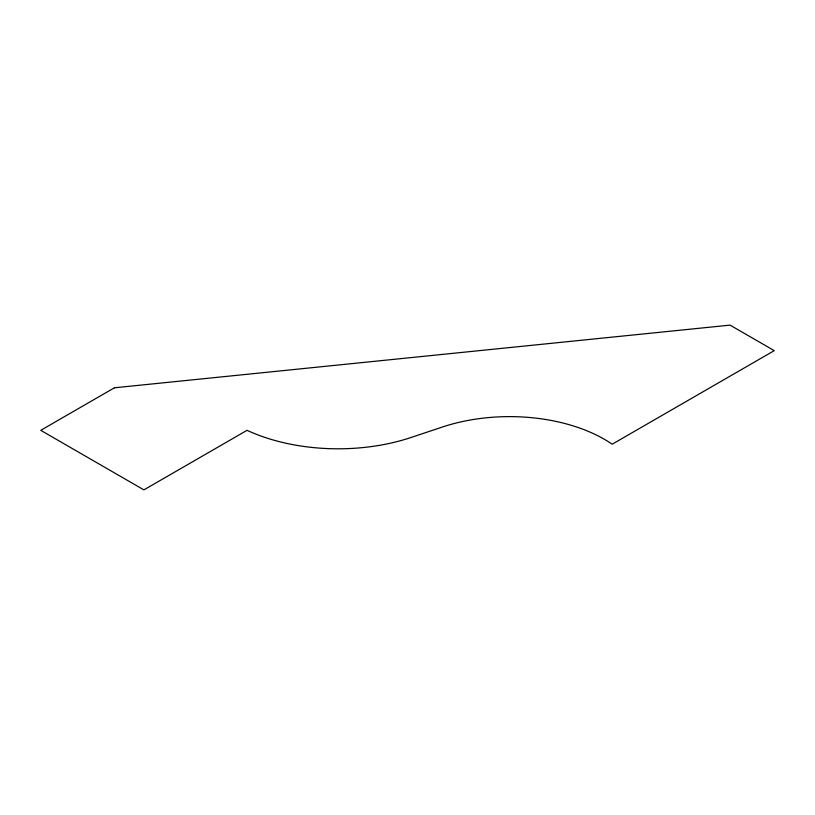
<?xml version="1.0" encoding="UTF-8"?>
<svg xmlns="http://www.w3.org/2000/svg" width="815" height="815" viewBox="0 0 815 815"><rect width="100%" height="100%" fill="white"/><g stroke="black" fill="none" stroke-linecap="round" stroke-linejoin="round"><path stroke-width="1.22" d="M114.426 387.797L40.75 430.33L143.888 489.876L247.026 430.33A145.6 84.057 0 0 0 411.015 437.502L442.392 427.029A134.088 77.415 0 0 1 612.177 444.216L774.25 350.644L730.046 325.124L114.426 387.797"/></g></svg>
